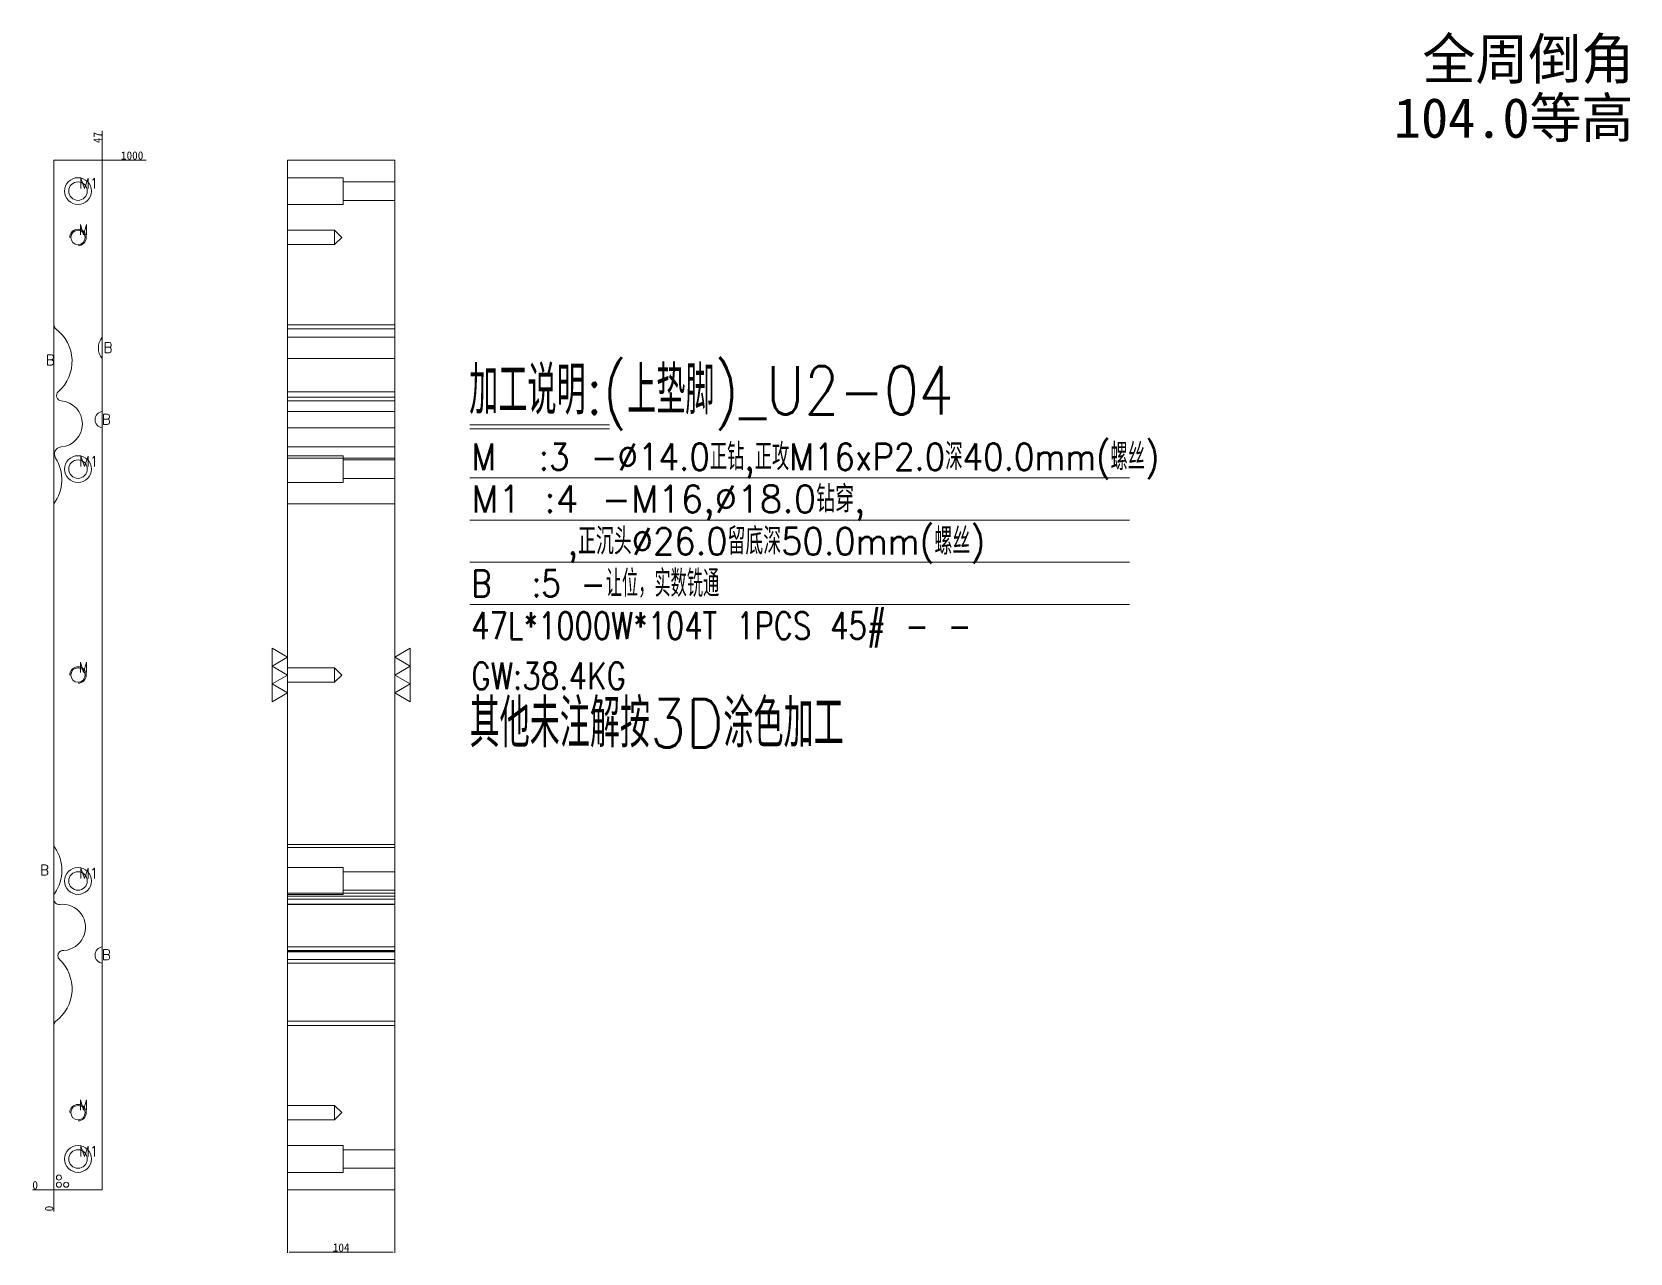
# Model space of a CAD drawing. Header units: millimetres. Extents: x 18268 to 19819, y 77105 to 78290.
import ezdxf
from ezdxf.enums import TextEntityAlignment as Align

# ---------------------------------------------------------------- set-up
doc = ezdxf.new("R2010")
doc.units = ezdxf.units.MM
doc.linetypes.add('DASHED', pattern=[0])
doc.linetypes.add('HIDDEN', pattern=[0])
doc.layers.add('dim', color=4, linetype='Continuous')
doc.layers.add('U2', color=7, linetype='Continuous')
doc.styles.add('_PUG_ERP', font='txt')
doc.styles.add('chinesef_fs', font='txt.shx', dxfattribs={"bigfont": 'gbcbig.shx'})
doc.dimstyles.new('_PUG_ERP', dxfattribs={"dimtxt": 8, "dimasz": 1.5, "dimexe": 0.5, "dimexo": 0.5, "dimgap": 0.5, "dimtad": 1, "dimtxsty": '_PUG_ERP', "dimblk": 'CLOSEDBLANK', "dimcen": 0, "dimclrd": 4, "dimclre": 4, "dimclrt": 3, "dimazin": 3, "dimtfac": 1, "dimtmove": 0, "dimatfit": 3, "dimldrblk": 'CLOSEDBLANK', "dimlwd": 9, "dimlwe": 9})

# ---------------------------------------------------------------- blocks, each defined once
blk = doc.blocks.new('*D733')
at = {"layer": 'Defpoints', "color": 0}
for p in [(18336, 78165.9), (18351, 78165.9), (18289, 77165.9)]:
    blk.add_point(p, dxfattribs=at)
at = {"layer": 'dim', "color": 4, "lineweight": 9}
blk.add_line((18336.5, 78165.9), (18378.6, 78165.9), dxfattribs=at)
at = {"layer": 'dim', "color": 3, "lineweight": 13, "insert": (18365.1, 78170.4), "char_height": 8, "attachment_point": 5, "style": '_PUG_ERP'}
blk.add_mtext('1000', dxfattribs=at)
blk = doc.blocks.new('_ClosedBlank')
blk = doc.blocks.new('*D734')
at = {"layer": 'Defpoints', "color": 0}
for p in [(18274, 77165.9), (18289, 77165.9), (18289, 77165.9)]:
    blk.add_point(p, dxfattribs=at)
at = {"layer": 'dim', "color": 4, "lineweight": 9}
blk.add_line((18288.5, 77165.9), (18268.2, 77165.9), dxfattribs=at)
at = {"layer": 'dim', "color": 3, "lineweight": 13, "insert": (18270.9, 77170.4), "char_height": 8, "attachment_point": 5, "style": '_PUG_ERP'}
blk.add_mtext('0', dxfattribs=at)
blk = doc.blocks.new('*D735')
at = {"layer": 'Defpoints', "color": 0}
for p in [(18289, 77165.9), (18289, 77165.9), (18289, 77150.9)]:
    blk.add_point(p, dxfattribs=at)
at = {"layer": 'dim', "color": 4, "lineweight": 9}
blk.add_line((18289, 77165.4), (18289, 77145), dxfattribs=at)
at = {"layer": 'dim', "color": 3, "lineweight": 13, "insert": (18284.5, 77147.7), "char_height": 8, "attachment_point": 5, "rotation": 90, "style": '_PUG_ERP'}
blk.add_mtext('0', dxfattribs=at)
blk = doc.blocks.new('*D736')
at = {"layer": 'Defpoints', "color": 0}
for p in [(18336, 78180.9), (18336, 78165.9), (18289, 77165.9)]:
    blk.add_point(p, dxfattribs=at)
at = {"layer": 'dim', "color": 4, "lineweight": 9}
for p, q in [((18336, 78177.9), (18336, 78194.3)), ((18336, 78174.9), (18336, 78177.9)), ((18336, 78166.4), (18336, 78174.9))]:
    blk.add_line(p, q, dxfattribs=at)
at = {"layer": 'dim', "color": 3, "lineweight": 13, "insert": (18331.5, 78187.9), "char_height": 8, "attachment_point": 5, "rotation": 90, "style": '_PUG_ERP'}
blk.add_mtext('47', dxfattribs=at)
blk = doc.blocks.new('*D737')
at = {"layer": 'Defpoints', "color": 0}
for p in [(18516, 77165.9), (18620, 77165.9), (18620, 77105.3)]:
    blk.add_point(p, dxfattribs=at)
at = {"layer": 'dim', "color": 4, "lineweight": 9}
for p, q in [((18516, 77165.4), (18516, 77104.8)), ((18620, 77165.4), (18620, 77104.8)), ((18517.5, 77105.3), (18618.5, 77105.3))]:
    blk.add_line(p, q, dxfattribs=at)
at = {"layer": 'dim', "color": 3, "lineweight": 13, "insert": (18568, 77109.8), "char_height": 8, "attachment_point": 5, "style": '_PUG_ERP'}
blk.add_mtext('104', dxfattribs=at)

msp = doc.modelspace()

# ---------------------------------------------------------------- linework, layer by layer
at = {"layer": 'dim', "color": 8, "linetype": 'Continuous', "lineweight": 18}
for p, q in [((18692.905, 77908.838), (18828.531, 77908.838)), ((18692.905, 77904.938), (18828.531, 77904.938)), ((18692.905, 77857.438), (19333.129, 77857.438)), ((18692.905, 77816.438), (19333.129, 77816.438)), ((18692.905, 77775.438), (19333.129, 77775.438)), ((18692.905, 77734.438), (19333.129, 77734.438))]:
    msp.add_line(p, q, dxfattribs=at)
at = {"layer": 'dim', "lineweight": 13}
for points in [[(18501.031, 77691.861), (18516.031, 77683.2), (18501.031, 77674.54), (18516.031, 77665.88), (18501.031, 77657.22), (18516.031, 77648.559), (18501.031, 77639.899), (18501.031, 77691.861)], [(18635.031, 77639.899), (18620.031, 77648.559), (18635.031, 77657.22), (18620.031, 77665.88), (18635.031, 77674.54), (18620.031, 77683.2), (18635.031, 77691.861), (18635.031, 77639.899)]]:
    msp.add_lwpolyline(points, close=True, dxfattribs=at)
for centre in [(18294.031, 77177.88), (18294.031, 77170.88), (18301.031, 77170.88)]:
    msp.add_circle(centre, 2.5, dxfattribs=at)
at = {"layer": 'U2', "color": 135, "linetype": 'Continuous', "lineweight": 18}
for p, q in [((18336.031, 78165.88), (18289.031, 78165.88)), ((18289.031, 78165.88), (18289.031, 78006.142)), ((18336.031, 77993.872), (18336.031, 78165.88)), ((18516.031, 77993.872), (18516.031, 78165.88)), ((18516.031, 78165.88), (18620.031, 78165.88)), ((18620.031, 77993.872), (18620.031, 78165.88)), ((18516.031, 77973.287), (18516.031, 77993.872)), ((18620.031, 77973.287), (18620.031, 77993.872)), ((18336.031, 77921.817), (18336.031, 77973.287)), ((18516.031, 77921.817), (18516.031, 77973.287)), ((18620.031, 77921.817), (18620.031, 77973.287)), ((18516.031, 77905.943), (18516.031, 77921.817)), ((18620.031, 77905.943), (18620.031, 77921.817)), ((18336.031, 77401.817), (18336.031, 77905.943)), ((18516.031, 77401.817), (18516.031, 77905.943)), ((18620.031, 77401.817), (18620.031, 77905.943)), ((18289.031, 77832.081), (18289.031, 77501.273)), ((18516.031, 77385.943), (18516.031, 77401.817)), ((18620.031, 77385.943), (18620.031, 77401.817)), ((18336.031, 77165.88), (18336.031, 77385.943)), ((18516.031, 77165.88), (18516.031, 77385.943)), ((18620.031, 77165.88), (18620.031, 77385.943)), ((18289.031, 77325.617), (18289.031, 77165.88)), ((18289.031, 77165.88), (18336.031, 77165.88)), ((18516.031, 77165.88), (18620.031, 77165.88))]:
    msp.add_line(p, q, dxfattribs=at)
at = {"layer": 'U2', "color": 31, "linetype": 'DASHED', "lineweight": 13, "ltscale": 0.510788}
for p, q in [((18570.031, 78148.88), (18516.031, 78148.88)), ((18570.031, 78148.88), (18570.031, 78122.88)), ((18620.031, 78144.883), (18570.031, 78144.883)), ((18570.031, 78126.876), (18620.031, 78126.876)), ((18516.031, 78122.88), (18570.031, 78122.88)), ((18570.031, 77878.88), (18516.031, 77878.88)), ((18570.031, 77878.88), (18570.031, 77852.88)), ((18620.031, 77874.883), (18570.031, 77874.883)), ((18516.031, 77852.88), (18570.031, 77852.88)), ((18570.031, 77856.876), (18620.031, 77856.876)), ((18516.031, 77832.081), (18620.031, 77832.081)), ((18570.031, 77478.88), (18516.031, 77478.88)), ((18570.031, 77478.88), (18570.031, 77452.88)), ((18620.031, 77474.883), (18570.031, 77474.883)), ((18516.031, 77452.88), (18570.031, 77452.88)), ((18620.031, 77443.352), (18516.031, 77443.352)), ((18516.031, 77443.158), (18620.031, 77443.158)), ((18570.031, 77456.876), (18620.031, 77456.876)), ((18516.031, 77398.404), (18620.031, 77398.404)), ((18516.031, 77398.402), (18620.031, 77398.402)), ((18516.031, 77398.4), (18620.031, 77398.4)), ((18516.031, 77398.398), (18620.031, 77398.398)), ((18516.031, 77398.396), (18620.031, 77398.396)), ((18516.031, 77398.395), (18620.031, 77398.395)), ((18516.031, 77398.393), (18620.031, 77398.393)), ((18516.031, 77398.391), (18620.031, 77398.391)), ((18516.031, 77398.389), (18620.031, 77398.389)), ((18516.031, 77398.388), (18620.031, 77398.388)), ((18516.031, 77398.386), (18620.031, 77398.386)), ((18516.031, 77398.384), (18620.031, 77398.384)), ((18516.031, 77398.383), (18620.031, 77398.383)), ((18516.031, 77398.381), (18620.031, 77398.381)), ((18516.031, 77398.38), (18620.031, 77398.38)), ((18516.031, 77398.379), (18620.031, 77398.379)), ((18516.031, 77398.377), (18620.031, 77398.377)), ((18516.031, 77398.376), (18620.031, 77398.376)), ((18516.031, 77398.374), (18620.031, 77398.374)), ((18516.031, 77398.373), (18620.031, 77398.373)), ((18516.031, 77398.372), (18620.031, 77398.372)), ((18516.031, 77398.371), (18620.031, 77398.371)), ((18516.031, 77398.37), (18620.031, 77398.37)), ((18516.031, 77398.368), (18620.031, 77398.368)), ((18516.031, 77398.367), (18620.031, 77398.367)), ((18516.031, 77398.366), (18620.031, 77398.366)), ((18516.031, 77398.365), (18620.031, 77398.365)), ((18516.031, 77398.364), (18620.031, 77398.364)), ((18516.031, 77398.363), (18620.031, 77398.363)), ((18516.031, 77398.362), (18620.031, 77398.362)), ((18516.031, 77398.362), (18620.031, 77398.362)), ((18516.031, 77398.361), (18620.031, 77398.361)), ((18570.031, 77208.88), (18516.031, 77208.88)), ((18570.031, 77208.88), (18570.031, 77182.88)), ((18620.031, 77204.883), (18570.031, 77204.883)), ((18516.031, 77182.88), (18570.031, 77182.88)), ((18570.031, 77186.876), (18620.031, 77186.876))]:
    msp.add_line(p, q, dxfattribs=at)
at = {"layer": 'U2', "color": 5, "linetype": 'DASHED', "lineweight": 13, "ltscale": 0.510788}
for p, q in [((18561.611, 78097.883), (18516.031, 78097.883)), ((18568.614, 78090.88), (18561.611, 78097.883)), ((18561.611, 78097.883), (18561.611, 78083.877)), ((18516.031, 78083.877), (18561.611, 78083.877)), ((18561.611, 78083.877), (18568.614, 78090.88)), ((18561.611, 77672.883), (18516.031, 77672.883)), ((18568.614, 77665.88), (18561.611, 77672.883)), ((18561.611, 77672.883), (18561.611, 77658.877)), ((18561.611, 77658.877), (18568.614, 77665.88)), ((18516.031, 77658.877), (18561.611, 77658.877)), ((18561.611, 77247.883), (18516.031, 77247.883)), ((18568.614, 77240.88), (18561.611, 77247.883)), ((18561.611, 77247.883), (18561.611, 77233.877)), ((18516.031, 77233.877), (18561.611, 77233.877)), ((18561.611, 77233.877), (18568.614, 77240.88))]:
    msp.add_line(p, q, dxfattribs=at)
at = {"layer": 'U2', "color": 155, "linetype": 'DASHED', "lineweight": 13, "ltscale": 0.510788}
for p, q in [((18516.031, 78006.142), (18620.031, 78006.142)), ((18516.031, 78002.146), (18620.031, 78002.146)), ((18516.031, 77940.955), (18620.031, 77940.955)), ((18516.031, 77935.647), (18620.031, 77935.647)), ((18516.031, 77932.225), (18620.031, 77932.225)), ((18516.031, 77887.384), (18620.031, 77887.384)), ((18516.031, 77876.669), (18620.031, 77876.669)), ((18516.031, 77501.273), (18620.031, 77501.273)), ((18516.031, 77498.454), (18620.031, 77498.454)), ((18516.031, 77453.906), (18620.031, 77453.906)), ((18516.031, 77451.086), (18620.031, 77451.086)), ((18516.031, 77448.158), (18620.031, 77448.158)), ((18516.031, 77443.193), (18620.031, 77443.193)), ((18516.031, 77398.406), (18620.031, 77398.406)), ((18516.031, 77398.36), (18620.031, 77398.36)), ((18516.031, 77397.975), (18620.031, 77397.975)), ((18516.031, 77396.967), (18620.031, 77396.967)), ((18516.031, 77389.746), (18620.031, 77389.746)), ((18516.031, 77329.613), (18620.031, 77329.613)), ((18516.031, 77325.617), (18620.031, 77325.617))]:
    msp.add_line(p, q, dxfattribs=at)
at = {"layer": 'U2', "color": 31, "linetype": 'Continuous', "lineweight": 18}
for p, q in [((18516.031, 77993.872), (18620.031, 77993.872)), ((18516.031, 77973.287), (18620.031, 77973.287)), ((18516.031, 77921.817), (18620.031, 77921.817)), ((18516.031, 77905.943), (18620.031, 77905.943)), ((18289.031, 77451.086), (18289.031, 77448.158)), ((18297.919, 77398.361), (18297.89, 77398.36)), ((18297.948, 77398.362), (18297.919, 77398.361)), ((18297.977, 77398.362), (18297.948, 77398.362)), ((18298.006, 77398.363), (18297.977, 77398.362)), ((18298.035, 77398.364), (18298.006, 77398.363)), ((18298.064, 77398.365), (18298.035, 77398.364)), ((18298.093, 77398.366), (18298.064, 77398.365)), ((18298.122, 77398.367), (18298.093, 77398.366)), ((18298.151, 77398.368), (18298.122, 77398.367)), ((18298.18, 77398.37), (18298.151, 77398.368)), ((18298.209, 77398.371), (18298.18, 77398.37)), ((18298.238, 77398.372), (18298.209, 77398.371)), ((18298.267, 77398.373), (18298.238, 77398.372)), ((18298.296, 77398.374), (18298.267, 77398.373)), ((18298.325, 77398.376), (18298.296, 77398.374)), ((18298.354, 77398.377), (18298.325, 77398.376)), ((18298.383, 77398.379), (18298.354, 77398.377)), ((18298.412, 77398.38), (18298.383, 77398.379)), ((18298.441, 77398.381), (18298.412, 77398.38)), ((18298.47, 77398.383), (18298.441, 77398.381)), ((18298.499, 77398.384), (18298.47, 77398.383)), ((18298.529, 77398.386), (18298.499, 77398.384)), ((18298.558, 77398.388), (18298.529, 77398.386)), ((18298.587, 77398.389), (18298.558, 77398.388)), ((18298.616, 77398.391), (18298.587, 77398.389)), ((18298.645, 77398.393), (18298.616, 77398.391)), ((18298.674, 77398.395), (18298.645, 77398.393)), ((18298.703, 77398.396), (18298.674, 77398.395)), ((18298.733, 77398.398), (18298.703, 77398.396)), ((18298.762, 77398.4), (18298.733, 77398.398)), ((18298.791, 77398.402), (18298.762, 77398.4)), ((18298.82, 77398.404), (18298.791, 77398.402)), ((18298.849, 77398.406), (18298.82, 77398.404)), ((18516.031, 77401.817), (18620.031, 77401.817)), ((18516.031, 77385.943), (18620.031, 77385.943))]:
    msp.add_line(p, q, dxfattribs=at)
at = {"layer": 'U2', "color": 8, "linetype": 'HIDDEN', "lineweight": 18, "ltscale": 0.5}
msp.add_lwpolyline([(18289.031, 78165.88), (18289.031, 77165.88), (18336.031, 77165.88), (18336.031, 78165.88)], close=True, dxfattribs=at)
at = {"layer": 'U2', "color": 42, "linetype": 'Continuous', "lineweight": 18}
for centre, radius in [((18312.531, 78135.88), 13), ((18312.531, 78135.88), 9.004), ((18312.531, 78090.88), 7.003), ((18312.531, 77865.88), 13), ((18312.531, 77865.88), 9.004), ((18312.531, 77665.88), 7.003), ((18312.531, 77465.88), 13), ((18312.531, 77465.88), 9.004), ((18312.531, 77240.88), 7.003), ((18312.531, 77195.88), 13), ((18312.531, 77195.88), 9.004)]:
    msp.add_circle(centre, radius, dxfattribs=at)
at = {"layer": 'U2', "color": 42, "linetype": 'Continuous', "lineweight": 13}
for centre in [(18312.531, 78090.88), (18312.531, 77665.88), (18312.531, 77240.88)]:
    msp.add_arc(centre, 8, 270, 180, dxfattribs=at)
at = {"layer": 'U2', "color": 31, "linetype": 'Continuous', "lineweight": 18}
for centre, radius, start, end in [((18294.031, 78006.142), 5, 180, 233.049648), ((18267.281, 77970.58), 39.5, 311.410395, 53.049648), ((18348.281, 77983.58), 16, 139.962833, 220.037167), ((18296.715, 77937.206), 4.999, 131.410395, 198.171453), ((18296.718, 77937.207), 5.002, 198.171453, 264.894818), ((18294.271, 77909.814), 22.5, 274.527039, 84.894818), ((18337.031, 77913.88), 8, 97.180756, 262.819244), ((18296.599, 77880.406), 7, 94.527039, 212.268952), ((18257.281, 77855.58), 39.5, 323.494189, 32.268952), ((18294.031, 77501.273), 5, 180, 214.326063), ((18257.281, 77476.18), 39.5, 325.673937, 34.326063), ((18294.031, 77451.086), 5, 145.673937, 180), ((18294.031, 77448.158), 5, 180, 276.809789), ((18297.292, 77420.852), 22.5, 273.969237, 96.809789), ((18298.015, 77393.362), 5, 133.855349, 226.318125), ((18298.008, 77393.369), 4.99, 112.605547, 133.855349), ((18298.024, 77393.332), 5.03, 91.523027, 112.605547), ((18337.031, 77393.88), 8, 97.180756, 262.819244), ((18267.281, 77361.18), 39.5, 306.950352, 46.318125), ((18294.031, 77325.617), 5, 126.950352, 180)]:
    msp.add_arc(centre, radius, start, end, dxfattribs=at)

# ---------------------------------------------------------------- texts
at = {"layer": 'dim'}
for s, height, p in [('全周倒角', 39.5623, (19720.45, 78265.113)), ('104.0等高', 38.7205, (19706.161, 78207.941))]:
    msp.add_text(s, height=height, dxfattribs=at).set_placement(p, align=Align.MIDDLE)
at = {"layer": 'dim', "color": 4, "lineweight": 13, "style": 'chinesef_fs'}
for s, height, width, p in [('M1', 10, 0.9957, (18313.723, 78138.373)), ('M', 10, 0.8408, (18313.623, 78093.323)), ('B', 10, 0.9609, (18337.405, 77978.923)), ('B', 10, 0.9609, (18281.303, 77966.894)), ('加工说明:(上垫脚)_U2-04', 46.8, 0.838, (18692.357, 77919.021)), ('B', 10, 0.9609, (18335.78, 77909.223)), ('M  :3 -%%c14.0正钻,正攻M16xP2.0深40.0mm(螺丝)', 26, 0.8947, (18694.283, 77864.829)), ('M1', 10, 0.9957, (18313.723, 77868.373)), ('M1 :4 -M16,%%c18.0钻穿,', 26, 0.9834, (18694.283, 77823.829)), ('    ,正沉头%%c26.0留底深50.0mm(螺丝)', 26, 0.9271, (18694.283, 77782.829)), ('B  :5 -让位，实数铣通', 26, 0.8407, (18694.283, 77741.829)), ('47L*1000W*104T 1PCS 45# - - ', 26, 0.7966, (18694.283, 77700.829)), ('M', 10, 0.8408, (18313.623, 77668.323)), ('GW:38.4KG ', 26, 0.8074, (18694.283, 77652.029)), ('B', 10, 0.9609, (18275.741, 77471.523)), ('M1', 10, 0.9957, (18313.723, 77468.373)), ('B', 10, 0.9609, (18335.78, 77389.223)), ('M', 10, 0.8408, (18313.623, 77243.323)), ('M1', 10, 0.9957, (18313.723, 77198.373))]:
    msp.add_text(s, height=height, dxfattribs=dict(at, width=width)).set_placement(p)
at = {"layer": 'dim', "color": 21, "lineweight": 13, "style": 'chinesef_fs', "width": 0.8663}
msp.add_text('其他未注解按3D涂色加工', height=46.8, dxfattribs=at).set_placement((18692.702, 77595.621))

# ---------------------------------------------------------------- dimensions: what is measured, and where the dimension line sits
at = {"layer": 'dim', "lineweight": 13}
for feature_location, offset, dtype, origin, picture, middle in [((18336.031, 78165.88), (0, 15), 1, (18289.031, 77165.88), '*D736', (18331.531, 78187.856)), ((18336.031, 78165.88), (15, 0), 0, (18289.031, 77165.88), '*D733', (18365.055, 78170.38)), ((18289.03107937, 77165.87979798), (-15, 0), 0, (18289.03107937, 77165.87979798), '*D734', (18270.864412704, 77170.37979798)), ((18289.03107937, 77165.87979798), (0, -15), 1, (18289.03107937, 77165.87979798), '*D735', (18284.53107937, 77147.713131313))]:
    dim = msp.add_ordinate_dim(feature_location=feature_location, offset=offset, dtype=dtype, origin=origin, dimstyle='_PUG_ERP', dxfattribs=at)
    dim.commit()
    dim.dimension.update_dxf_attribs({"geometry": picture, "text_midpoint": middle})
dim = msp.add_linear_dim(base=(18620.031, 77105.27), p1=(18516.031, 77165.88), p2=(18620.031, 77165.88), dimstyle='_PUG_ERP', dxfattribs=at)
dim.commit()
dim.dimension.update_dxf_attribs({"geometry": '*D737', "text_midpoint": (18568.031, 77109.77)})

doc.saveas('drawing.dxf')
